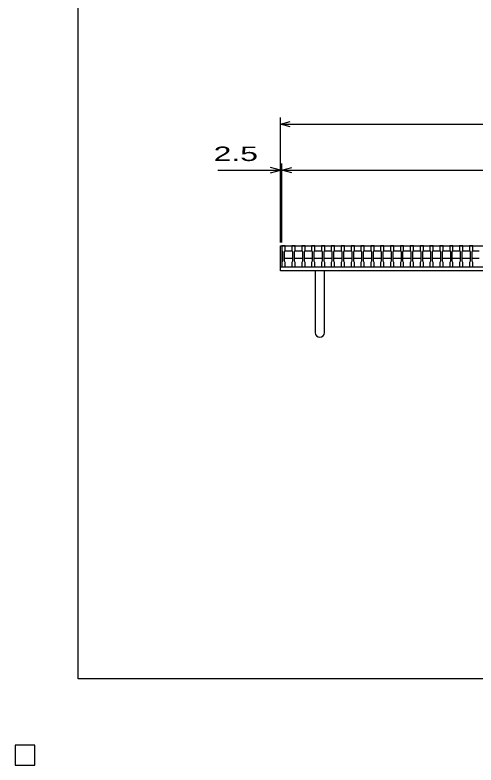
# Model space of a CAD drawing. Units: millimetres, scale not verified. Extents: x -1820 to 1736, y -1282 to 1048.
# Drawn here: x -1820 to -1119, y -1282 to -141 of the extents above; entities that cross this region are included whole.
import ezdxf
from ezdxf.enums import TextEntityAlignment as Align

# ---------------------------------------------------------------- set-up
doc = ezdxf.new("R2010")
doc.units = ezdxf.units.MM
doc.header["$LTSCALE"] = 10
for name, color, linetype, lineweight in [('0_2', 150, 'Continuous', 25), ('16', 3, 'Continuous', 25), ('19', 6, 'Continuous', 25), ('22', 4, 'Continuous', 25)]:
    doc.layers.add(name, color=color, linetype=linetype, lineweight=lineweight)
doc.styles.add('ベクトル', font='')
doc.styles.get('ベクトル').set_extended_font_data('ベクトル')

msp = doc.modelspace()

# ---------------------------------------------------------------- linework, layer by layer
at = {"layer": '0_2'}
for p, q in [((-1724, -1151.5), (-1724, 1048.5)), ((1736, -1151.5), (-1724, -1151.5))]:
    msp.add_line(p, q, dxfattribs=at)
at = {"layer": '16'}
for p, q in [((-1414, -492.5), (-1414, -491.8)), ((-1414, -491.8), (-1409, -491.8)), ((-1414, -492.5), (-1414, -499)), ((-1409, -492.5), (-1414, -492.5)), ((-1414, -492.5), (-1414, -524.5)), ((-1414, -492.5), (-419, -492.5)), ((-1414, -499), (-1413, -501)), ((-1413, -501), (-1413, -516)), ((-1410, -501), (-1409, -499)), ((-1410, -501), (-1409, -500)), ((-1410, -516), (-1410, -501)), ((-1409, -491.8), (-1409, -492.5)), ((-1409, -499), (-1409, -492.5)), ((-1409, -500), (-1399, -500)), ((-1399, -492.5), (-1399, -491.8)), ((-1399, -491.8), (-1394, -491.8)), ((-1399, -492.5), (-1399, -499)), ((-1394, -492.5), (-1399, -492.5)), ((-1399, -499), (-1398, -501)), ((-1399, -500), (-1398, -501)), ((-1398, -501), (-1398, -516)), ((-1395, -501), (-1394, -499)), ((-1395, -501), (-1394, -500)), ((-1395, -516), (-1395, -501)), ((-1394, -491.8), (-1394, -492.5)), ((-1394, -499), (-1394, -492.5)), ((-1394, -500), (-1384, -500)), ((-1384, -492.5), (-1384, -491.8)), ((-1384, -491.8), (-1379, -491.8)), ((-1384, -492.5), (-1384, -499)), ((-1379, -492.5), (-1384, -492.5)), ((-1384, -499), (-1383, -501)), ((-1384, -500), (-1383, -501)), ((-1383, -501), (-1383, -516)), ((-1380, -501), (-1379, -499)), ((-1380, -501), (-1379, -500)), ((-1380, -516), (-1380, -501)), ((-1379, -491.8), (-1379, -492.5)), ((-1379, -499), (-1379, -492.5)), ((-1379, -500), (-1369, -500)), ((-1369, -492.5), (-1369, -491.8)), ((-1369, -491.8), (-1364, -491.8)), ((-1369, -492.5), (-1369, -499)), ((-1364, -492.5), (-1369, -492.5)), ((-1369, -499), (-1368, -501)), ((-1369, -500), (-1368, -501)), ((-1368, -501), (-1368, -516)), ((-1365, -501), (-1364, -499)), ((-1365, -501), (-1364, -500)), ((-1365, -516), (-1365, -501)), ((-1364, -491.8), (-1364, -492.5)), ((-1364, -499), (-1364, -492.5)), ((-1364, -500), (-1354, -500)), ((-1354, -492.5), (-1354, -491.8)), ((-1354, -491.8), (-1349, -491.8)), ((-1354, -492.5), (-1354, -499)), ((-1349, -492.5), (-1354, -492.5)), ((-1354, -499), (-1353, -501)), ((-1354, -500), (-1353, -501)), ((-1353, -501), (-1353, -516)), ((-1350, -501), (-1349, -499)), ((-1350, -501), (-1349, -500)), ((-1350, -516), (-1350, -501)), ((-1349, -491.8), (-1349, -492.5)), ((-1349, -499), (-1349, -492.5)), ((-1349, -500), (-1339, -500)), ((-1339, -492.5), (-1339, -491.8)), ((-1339, -491.8), (-1334, -491.8)), ((-1339, -492.5), (-1339, -499)), ((-1334, -492.5), (-1339, -492.5)), ((-1339, -499), (-1338, -501)), ((-1339, -500), (-1338, -501)), ((-1338, -501), (-1338, -516)), ((-1335, -501), (-1334, -499)), ((-1335, -501), (-1334, -500)), ((-1335, -516), (-1335, -501)), ((-1334, -491.8), (-1334, -492.5)), ((-1334, -499), (-1334, -492.5)), ((-1334, -500), (-1324, -500)), ((-1324, -492.5), (-1324, -491.8)), ((-1324, -491.8), (-1319, -491.8)), ((-1324, -492.5), (-1324, -499)), ((-1319, -492.5), (-1324, -492.5)), ((-1324, -499), (-1323, -501)), ((-1324, -500), (-1323, -501)), ((-1323, -501), (-1323, -516)), ((-1320, -501), (-1319, -499)), ((-1320, -501), (-1319, -500)), ((-1320, -516), (-1320, -501)), ((-1319, -491.8), (-1319, -492.5)), ((-1319, -499), (-1319, -492.5)), ((-1319, -500), (-1309, -500)), ((-1309, -492.5), (-1309, -491.8)), ((-1309, -491.8), (-1304, -491.8)), ((-1309, -492.5), (-1309, -499)), ((-1304, -492.5), (-1309, -492.5)), ((-1309, -499), (-1308, -501)), ((-1309, -500), (-1308, -501)), ((-1308, -501), (-1308, -516)), ((-1305, -501), (-1304, -499)), ((-1305, -501), (-1304, -500)), ((-1305, -516), (-1305, -501)), ((-1304, -491.8), (-1304, -492.5)), ((-1304, -499), (-1304, -492.5)), ((-1304, -500), (-1294, -500)), ((-1294, -492.5), (-1294, -491.8)), ((-1294, -491.8), (-1289, -491.8)), ((-1294, -492.5), (-1294, -499)), ((-1289, -492.5), (-1294, -492.5)), ((-1294, -499), (-1293, -501)), ((-1294, -500), (-1293, -501)), ((-1293, -501), (-1293, -516)), ((-1290, -501), (-1289, -499)), ((-1290, -501), (-1289, -500)), ((-1290, -516), (-1290, -501)), ((-1289, -491.8), (-1289, -492.5)), ((-1289, -499), (-1289, -492.5)), ((-1289, -500), (-1279, -500)), ((-1279, -492.5), (-1279, -491.8)), ((-1279, -491.8), (-1274, -491.8)), ((-1279, -492.5), (-1279, -499)), ((-1274, -492.5), (-1279, -492.5)), ((-1279, -499), (-1278, -501)), ((-1279, -500), (-1278, -501)), ((-1278, -501), (-1278, -516)), ((-1275, -501), (-1274, -499)), ((-1275, -501), (-1274, -500)), ((-1275, -516), (-1275, -501)), ((-1274, -491.8), (-1274, -492.5)), ((-1274, -499), (-1274, -492.5)), ((-1274, -500), (-1264, -500)), ((-1264, -492.5), (-1264, -491.8)), ((-1264, -491.8), (-1259, -491.8)), ((-1264, -492.5), (-1264, -499)), ((-1259, -492.5), (-1264, -492.5)), ((-1264, -499), (-1263, -501)), ((-1264, -500), (-1263, -501)), ((-1263, -501), (-1263, -516)), ((-1260, -501), (-1259, -499)), ((-1260, -501), (-1259, -500)), ((-1260, -516), (-1260, -501)), ((-1259, -491.8), (-1259, -492.5)), ((-1259, -499), (-1259, -492.5)), ((-1259, -500), (-1249, -500)), ((-1249, -492.5), (-1249, -491.8)), ((-1249, -491.8), (-1244, -491.8)), ((-1249, -492.5), (-1249, -499)), ((-1244, -492.5), (-1249, -492.5)), ((-1249, -499), (-1248, -501)), ((-1249, -500), (-1248, -501)), ((-1248, -501), (-1248, -516)), ((-1245, -501), (-1244, -499)), ((-1245, -501), (-1244, -500)), ((-1245, -516), (-1245, -501)), ((-1244, -491.8), (-1244, -492.5)), ((-1244, -499), (-1244, -492.5)), ((-1244, -500), (-1234, -500)), ((-1234, -492.5), (-1234, -491.8)), ((-1234, -491.8), (-1229, -491.8)), ((-1234, -492.5), (-1234, -499)), ((-1229, -492.5), (-1234, -492.5)), ((-1234, -499), (-1233, -501)), ((-1234, -500), (-1233, -501)), ((-1233, -501), (-1233, -516)), ((-1230, -501), (-1229, -499)), ((-1230, -501), (-1229, -500)), ((-1230, -516), (-1230, -501)), ((-1229, -491.8), (-1229, -492.5)), ((-1229, -499), (-1229, -492.5)), ((-1229, -500), (-1219, -500)), ((-1219, -492.5), (-1219, -491.8)), ((-1219, -491.8), (-1214, -491.8)), ((-1219, -492.5), (-1219, -499)), ((-1214, -492.5), (-1219, -492.5)), ((-1219, -499), (-1218, -501)), ((-1219, -500), (-1218, -501)), ((-1218, -501), (-1218, -516)), ((-1215, -501), (-1214, -499)), ((-1215, -501), (-1214, -500)), ((-1215, -516), (-1215, -501)), ((-1214, -491.8), (-1214, -492.5)), ((-1214, -499), (-1214, -492.5)), ((-1214, -500), (-1204, -500)), ((-1204, -492.5), (-1204, -491.8)), ((-1204, -491.8), (-1199, -491.8)), ((-1204, -492.5), (-1204, -499)), ((-1199, -492.5), (-1204, -492.5)), ((-1204, -499), (-1203, -501)), ((-1204, -500), (-1203, -501)), ((-1203, -501), (-1203, -516)), ((-1200, -501), (-1199, -499)), ((-1200, -501), (-1199, -500)), ((-1200, -516), (-1200, -501)), ((-1199, -491.8), (-1199, -492.5)), ((-1199, -499), (-1199, -492.5)), ((-1199, -500), (-1189, -500)), ((-1189, -492.5), (-1189, -491.8)), ((-1189, -491.8), (-1184, -491.8)), ((-1189, -492.5), (-1189, -499)), ((-1184, -492.5), (-1189, -492.5)), ((-1189, -499), (-1188, -501)), ((-1189, -500), (-1188, -501)), ((-1188, -501), (-1188, -516)), ((-1185, -501), (-1184, -499)), ((-1185, -501), (-1184, -500)), ((-1185, -516), (-1185, -501)), ((-1184, -491.8), (-1184, -492.5)), ((-1184, -499), (-1184, -492.5)), ((-1184, -500), (-1174, -500)), ((-1174, -492.5), (-1174, -491.8)), ((-1174, -491.8), (-1169, -491.8)), ((-1174, -492.5), (-1174, -499)), ((-1169, -492.5), (-1174, -492.5)), ((-1174, -499), (-1173, -501)), ((-1174, -500), (-1173, -501)), ((-1173, -501), (-1173, -516)), ((-1170, -501), (-1169, -499)), ((-1170, -501), (-1169, -500)), ((-1170, -516), (-1170, -501)), ((-1169, -491.8), (-1169, -492.5)), ((-1169, -499), (-1169, -492.5)), ((-1169, -500), (-1159, -500)), ((-1159, -492.5), (-1159, -491.8)), ((-1159, -491.8), (-1154, -491.8)), ((-1159, -492.5), (-1159, -499)), ((-1154, -492.5), (-1159, -492.5)), ((-1159, -499), (-1158, -501)), ((-1159, -500), (-1158, -501)), ((-1158, -501), (-1158, -516)), ((-1155, -501), (-1154, -499)), ((-1155, -501), (-1154, -500)), ((-1155, -516), (-1155, -501)), ((-1154, -491.8), (-1154, -492.5)), ((-1154, -499), (-1154, -492.5)), ((-1154, -500), (-1144, -500)), ((-1144, -492.5), (-1144, -491.8)), ((-1144, -491.8), (-1139, -491.8)), ((-1144, -492.5), (-1144, -499)), ((-1139, -492.5), (-1144, -492.5)), ((-1144, -499), (-1143, -501)), ((-1144, -500), (-1143, -501)), ((-1143, -501), (-1143, -516)), ((-1140, -501), (-1139, -499)), ((-1140, -501), (-1139, -500)), ((-1140, -516), (-1140, -501)), ((-1139, -491.8), (-1139, -492.5)), ((-1139, -499), (-1139, -492.5)), ((-1139, -500), (-1129, -500)), ((-1129, -492.5), (-1129, -491.8)), ((-1129, -491.8), (-1124, -491.8)), ((-1129, -492.5), (-1129, -499)), ((-1124, -492.5), (-1129, -492.5)), ((-1129, -499), (-1128, -501)), ((-1129, -500), (-1128, -501)), ((-1128, -501), (-1128, -516)), ((-1125, -501), (-1124, -499)), ((-1125, -501), (-1124, -500)), ((-1125, -516), (-1125, -501)), ((-1124, -491.8), (-1124, -492.5)), ((-1124, -499), (-1124, -492.5)), ((-1124, -500), (-1114, -500)), ((-1409, -512), (-1410, -511)), ((-1399, -512), (-1409, -512)), ((-1398, -511), (-1399, -512)), ((-1394, -512), (-1395, -511)), ((-1384, -512), (-1394, -512)), ((-1383, -511), (-1384, -512)), ((-1379, -512), (-1380, -511)), ((-1369, -512), (-1379, -512)), ((-1368, -511), (-1369, -512)), ((-1364, -512), (-1365, -511)), ((-1354, -512), (-1364, -512)), ((-1353, -511), (-1354, -512)), ((-1349, -512), (-1350, -511)), ((-1339, -512), (-1349, -512)), ((-1338, -511), (-1339, -512)), ((-1334, -512), (-1335, -511)), ((-1324, -512), (-1334, -512)), ((-1323, -511), (-1324, -512)), ((-1319, -512), (-1320, -511)), ((-1309, -512), (-1319, -512)), ((-1308, -511), (-1309, -512)), ((-1304, -512), (-1305, -511)), ((-1294, -512), (-1304, -512)), ((-1293, -511), (-1294, -512)), ((-1289, -512), (-1290, -511)), ((-1279, -512), (-1289, -512)), ((-1278, -511), (-1279, -512)), ((-1274, -512), (-1275, -511)), ((-1264, -512), (-1274, -512)), ((-1263, -511), (-1264, -512)), ((-1259, -512), (-1260, -511)), ((-1249, -512), (-1259, -512)), ((-1248, -511), (-1249, -512)), ((-1244, -512), (-1245, -511)), ((-1234, -512), (-1244, -512)), ((-1233, -511), (-1234, -512)), ((-1229, -512), (-1230, -511)), ((-1219, -512), (-1229, -512)), ((-1218, -511), (-1219, -512)), ((-1214, -512), (-1215, -511)), ((-1204, -512), (-1214, -512)), ((-1203, -511), (-1204, -512)), ((-1199, -512), (-1200, -511)), ((-1189, -512), (-1199, -512)), ((-1188, -511), (-1189, -512)), ((-1184, -512), (-1185, -511)), ((-1174, -512), (-1184, -512)), ((-1173, -511), (-1174, -512)), ((-1169, -512), (-1170, -511)), ((-1159, -512), (-1169, -512)), ((-1158, -511), (-1159, -512)), ((-1154, -512), (-1155, -511)), ((-1144, -512), (-1154, -512)), ((-1143, -511), (-1144, -512)), ((-1139, -512), (-1140, -511)), ((-1129, -512), (-1139, -512)), ((-1128, -511), (-1129, -512)), ((-1124, -512), (-1125, -511)), ((-1114, -512), (-1124, -512)), ((-1413, -516), (-1414, -518)), ((-1414, -518), (-1414, -524.5)), ((-1414, -524.5), (-1409, -524.5)), ((-1414, -524.5), (-419, -524.5)), ((-1409, -518), (-1410, -516)), ((-1409, -524.5), (-1409, -518)), ((-1398, -516), (-1399, -518)), ((-1399, -518), (-1399, -524.5)), ((-1399, -524.5), (-1394, -524.5)), ((-1394, -518), (-1395, -516)), ((-1394, -524.5), (-1394, -518)), ((-1383, -516), (-1384, -518)), ((-1384, -518), (-1384, -524.5)), ((-1384, -524.5), (-1379, -524.5)), ((-1379, -518), (-1380, -516)), ((-1379, -524.5), (-1379, -518)), ((-1368, -516), (-1369, -518)), ((-1369, -518), (-1369, -524.5)), ((-1369, -524.5), (-1364, -524.5)), ((-1364, -518), (-1365, -516)), ((-1364, -524.5), (-1364, -518)), ((-1353, -516), (-1354, -518)), ((-1354, -518), (-1354, -524.5)), ((-1354, -524.5), (-1349, -524.5)), ((-1349, -518), (-1350, -516)), ((-1349, -524.5), (-1349, -518)), ((-1338, -516), (-1339, -518)), ((-1339, -518), (-1339, -524.5)), ((-1339, -524.5), (-1334, -524.5)), ((-1334, -518), (-1335, -516)), ((-1334, -524.5), (-1334, -518)), ((-1323, -516), (-1324, -518)), ((-1324, -518), (-1324, -524.5)), ((-1324, -524.5), (-1319, -524.5)), ((-1319, -518), (-1320, -516)), ((-1319, -524.5), (-1319, -518)), ((-1308, -516), (-1309, -518)), ((-1309, -518), (-1309, -524.5)), ((-1309, -524.5), (-1304, -524.5)), ((-1304, -518), (-1305, -516)), ((-1304, -524.5), (-1304, -518)), ((-1293, -516), (-1294, -518)), ((-1294, -518), (-1294, -524.5)), ((-1294, -524.5), (-1289, -524.5)), ((-1289, -518), (-1290, -516)), ((-1289, -524.5), (-1289, -518)), ((-1278, -516), (-1279, -518)), ((-1279, -518), (-1279, -524.5)), ((-1279, -524.5), (-1274, -524.5)), ((-1274, -518), (-1275, -516)), ((-1274, -524.5), (-1274, -518)), ((-1263, -516), (-1264, -518)), ((-1264, -518), (-1264, -524.5)), ((-1264, -524.5), (-1259, -524.5)), ((-1259, -518), (-1260, -516)), ((-1259, -524.5), (-1259, -518)), ((-1248, -516), (-1249, -518)), ((-1249, -518), (-1249, -524.5)), ((-1249, -524.5), (-1244, -524.5)), ((-1244, -518), (-1245, -516)), ((-1244, -524.5), (-1244, -518)), ((-1233, -516), (-1234, -518)), ((-1234, -518), (-1234, -524.5)), ((-1234, -524.5), (-1229, -524.5)), ((-1229, -518), (-1230, -516)), ((-1229, -524.5), (-1229, -518)), ((-1218, -516), (-1219, -518)), ((-1219, -518), (-1219, -524.5)), ((-1219, -524.5), (-1214, -524.5)), ((-1214, -518), (-1215, -516)), ((-1214, -524.5), (-1214, -518)), ((-1203, -516), (-1204, -518)), ((-1204, -518), (-1204, -524.5)), ((-1204, -524.5), (-1199, -524.5)), ((-1199, -518), (-1200, -516)), ((-1199, -524.5), (-1199, -518)), ((-1188, -516), (-1189, -518)), ((-1189, -518), (-1189, -524.5)), ((-1189, -524.5), (-1184, -524.5)), ((-1184, -518), (-1185, -516)), ((-1184, -524.5), (-1184, -518)), ((-1173, -516), (-1174, -518)), ((-1174, -518), (-1174, -524.5)), ((-1174, -524.5), (-1169, -524.5)), ((-1169, -518), (-1170, -516)), ((-1169, -524.5), (-1169, -518)), ((-1158, -516), (-1159, -518)), ((-1159, -518), (-1159, -524.5)), ((-1159, -524.5), (-1154, -524.5)), ((-1154, -518), (-1155, -516)), ((-1154, -524.5), (-1154, -518)), ((-1143, -516), (-1144, -518)), ((-1144, -518), (-1144, -524.5)), ((-1144, -524.5), (-1139, -524.5)), ((-1139, -518), (-1140, -516)), ((-1139, -524.5), (-1139, -518)), ((-1128, -516), (-1129, -518)), ((-1129, -518), (-1129, -524.5)), ((-1129, -524.5), (-1124, -524.5)), ((-1124, -518), (-1125, -516)), ((-1124, -524.5), (-1124, -518)), ((-1790, -1252.5), (-1820, -1252.5)), ((-1820, -1252.5), (-1820, -1282.5)), ((-1790, -1252.5), (-1820, -1252.5)), ((-1820, -1252.5), (-1820, -1282.5)), ((-1790, -1252.5), (-1820, -1252.5)), ((-1820, -1252.5), (-1820, -1282.5)), ((-1790, -1252.5), (-1820, -1252.5)), ((-1820, -1252.5), (-1820, -1282.5)), ((-1790, -1252.5), (-1820, -1252.5)), ((-1820, -1252.5), (-1820, -1282.5)), ((-1790, -1282.5), (-1790, -1252.5)), ((-1790, -1282.5), (-1790, -1252.5)), ((-1790, -1282.5), (-1790, -1252.5)), ((-1790, -1282.5), (-1790, -1252.5)), ((-1790, -1282.5), (-1790, -1252.5)), ((-1820, -1282.5), (-1790, -1282.5)), ((-1820, -1282.5), (-1790, -1282.5)), ((-1820, -1282.5), (-1790, -1282.5)), ((-1820, -1282.5), (-1790, -1282.5)), ((-1820, -1282.5), (-1790, -1282.5))]:
    msp.add_line(p, q, dxfattribs=at)
at = {"layer": '19'}
for p, q in [((-1416.5, -524.5), (-1416.5, -492.5)), ((-1416.5, -492.5), (-1414, -492.5)), ((-1416.5, -524.5), (-416.5, -524.5)), ((-1416.5, -530.5), (-1416.5, -524.5)), ((-416.5, -530.5), (-1416.5, -530.5)), ((-1363.5, -530.5), (-1363.5, -624.5)), ((-1349.5, -624.5), (-1349.5, -530.5))]:
    msp.add_line(p, q, dxfattribs=at)
msp.add_arc((-1356.5, -624.5), 7, 180, 0, dxfattribs=at)
at = {"layer": '22'}
for p, q in [((-1416.5, -487.5), (-1416.5, -297.5)), ((-1416.5, -307.5), (-1401.5, -303.5)), ((-1401.5, -311.5), (-1416.5, -307.5)), ((-1416.5, -307.5), (-416.5, -307.5)), ((-1416.5, -377.5), (-1431.5, -373.5)), ((-1416.5, -487.5), (-1416.5, -367.5)), ((-1414, -487.5), (-1414, -367.5)), ((-1414, -377.5), (-1399, -373.5)), ((-1511.5, -377.5), (-1416.5, -377.5)), ((-1431.5, -381.5), (-1416.5, -377.5)), ((-1416.5, -377.5), (-1414, -377.5)), ((-1399, -381.5), (-1414, -377.5)), ((-1414, -377.5), (-419, -377.5))]:
    msp.add_line(p, q, dxfattribs=at)
at = {"layer": '22', "color": 2}
for p, q in [((-1790, -1252.5), (-1820, -1252.5)), ((-1820, -1252.5), (-1820, -1282.5)), ((-1790, -1252.5), (-1820, -1252.5)), ((-1820, -1252.5), (-1820, -1282.5)), ((-1790, -1252.5), (-1820, -1252.5)), ((-1820, -1252.5), (-1820, -1282.5)), ((-1790, -1282.5), (-1790, -1252.5)), ((-1790, -1282.5), (-1790, -1252.5)), ((-1790, -1282.5), (-1790, -1252.5)), ((-1820, -1282.5), (-1790, -1282.5)), ((-1820, -1282.5), (-1790, -1282.5)), ((-1820, -1282.5), (-1790, -1282.5))]:
    msp.add_line(p, q, dxfattribs=at)

# ---------------------------------------------------------------- texts
at = {"layer": '22', "color": 2, "style": 'ベクトル', "width": 1.65}
msp.add_text(' 2.5 ', height=21.99, dxfattribs=at).set_placement((-1531.5, -352.5), align=Align.MIDDLE_LEFT)

doc.saveas('drawing.dxf')
